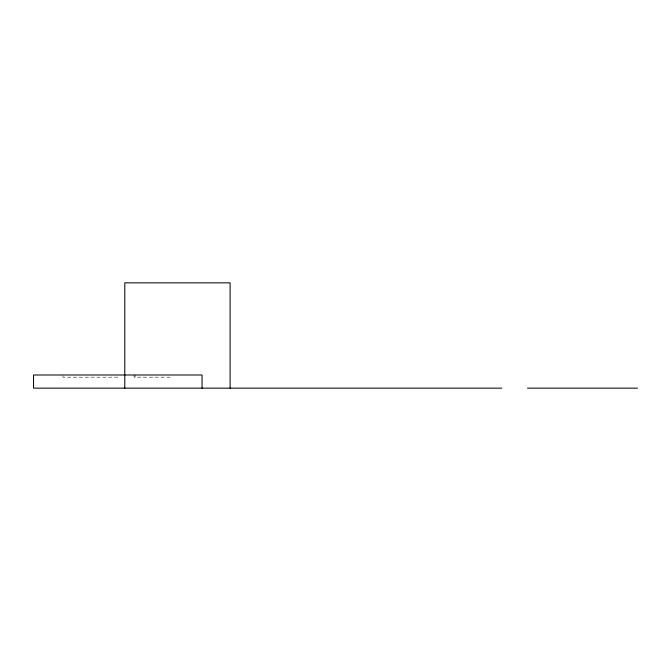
<?xml version="1.0" encoding="UTF-8"?>
<svg xmlns="http://www.w3.org/2000/svg" width="671" height="671" viewBox="0 0 671 671"><rect width="100%" height="100%" fill="white"/><g stroke="black" fill="none" stroke-linecap="round" stroke-linejoin="round"><path stroke-width="0.5" stroke-dasharray="3.35 2.52" d="M117.794 377.186L62.948 377.186L62.948 374.988M170.182 377.186L134.091 377.186L134.091 374.988M135.072 374.988L135.072 377.186"/><path stroke-width="1.01" d="M501.866 388.157L33.55 388.157L33.55 374.988L202.046 374.988L202.046 388.157M527.549 388.157L637.45 388.157M230.103 388.157L230.103 282.843L124.789 282.843L124.789 388.157"/></g></svg>
